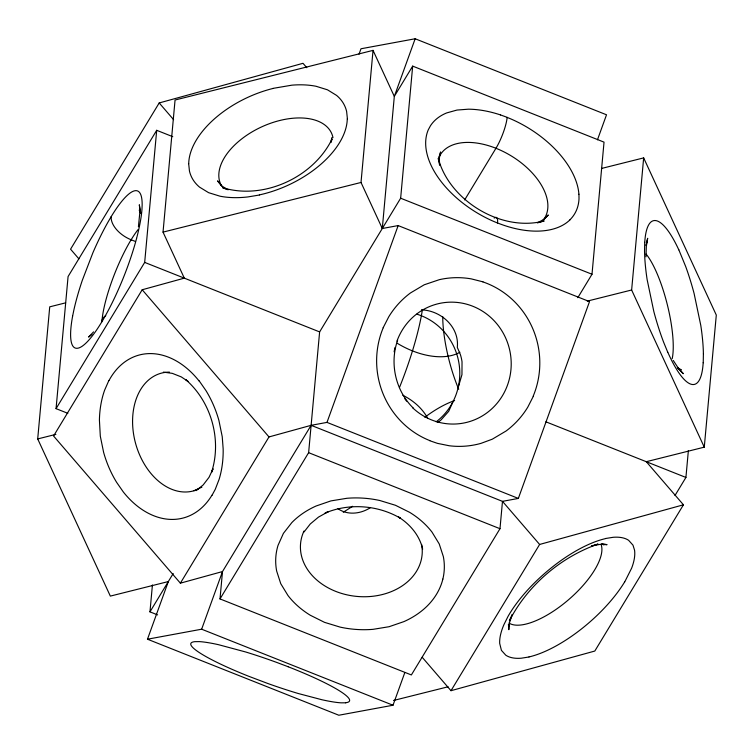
<?xml version="1.0" encoding="UTF-8"?>
<svg xmlns="http://www.w3.org/2000/svg" width="754" height="754" viewBox="0 0 754 754"><rect width="100%" height="100%" fill="white"/><g stroke="black" fill="none" stroke-linecap="round" stroke-linejoin="round"><path stroke-width="1.13" d="M645.999 256.822L646.319 246.445L647.677 238.292L646.527 242.298M644.698 242.307L644.538 251.186A86.587 22.29 75.9 0 0 647.139 279.64L653.822 311.496A86.644 22.3 75.9 0 0 663.586 342.099L667.742 352.259M703.237 362.759L703.397 353.88M404.804 672.606L393.013 705.235L338.838 715.235L147.482 639.213L168.331 581.56L110.338 596.103L37.7 438.932L49.726 306.84L65.636 302.844M67.841 413.324L56.06 408.649L68.077 276.548L156.7 130.31L172.77 136.691M56.06 408.649L144.683 262.401L156.7 130.31M163.034 232.119L175.06 100.018L373.041 50.377L394.314 96.408L382.297 228.5L398.159 225.578L589.515 301.609L518.347 498.422L502.484 501.353L311.119 425.322L268.999 436.934L180.376 583.172L53.562 436.001L142.195 289.762L184.315 278.151L163.034 232.119L361.015 182.468L373.041 50.377M157.624 614.887L149.971 611.852L152.421 584.963M601.588 168.444L643.662 157.897L716.3 315.068L704.274 447.16L646.291 461.702L683.435 504.812L539.619 544.454L502.484 501.353L499.987 528.705L411.364 674.953L220.008 598.921L222.496 571.56L311.119 425.322L326.991 422.391L518.347 498.422M220.008 598.921L308.631 452.673L319.621 331.911L400.647 198.217L412.674 66.116L604.029 142.148L592.003 274.249L577.8 297.698M704.274 447.16L631.635 289.998L643.662 157.897M675 495.482L685.923 477.452L688.374 450.562M138.416 226.794L139.999 210.668L139.33 204.777L140.583 212.411M72.629 316.067L73.835 310.186A86.267 19.236 -68.3 0 1 82.28 280.394L92.893 252.769A86.163 19.218 -68.3 0 1 108.095 221.921L111.187 216.634A84.439 18.831 -68.3 0 1 142.148 205.201L141.978 209.263A85.815 19.133 -68.3 0 1 136.578 238.405M330.855 142.072L331.911 137.539M397.641 340.129C389.422 363.39 395.548 390.732 413.22 408.018M453.314 401.053L448.696 411.326L441.024 419.959A30.603 17.502 -24.9 0 1 437.838 422.428M331.072 142.223L332.08 138.981C313.485 177.284 263.636 200.366 222.637 187.689L226.916 189.518M438.705 158.067L440.609 151.959L439.318 158.265L439.62 165.192L438.253 158.406C449.478 200.752 501.476 232.298 544.152 220.95L537.366 222.911L543.775 219.395L548.29 214.975L542.616 220.894A61.017 35.824 31.2 0 0 511.928 156.332A61.017 35.824 31.2 0 0 439.224 156.832M359.027 54.203L360.987 48.765L415.162 38.765L606.518 114.787L597.47 139.81M147.482 639.213L201.648 629.204L222.496 571.56L180.376 583.172M415.162 38.765L394.314 96.408L412.674 66.116M326.991 422.391L398.159 225.578M645.782 245.286L647.441 241.223M458.112 387.782L461.957 374.663L462.032 361.826A30.603 21.696 74.5 0 0 460.326 354.437L457.31 347.396C459.459 326.934 441.033 310.573 421.486 309.837M213.033 468.931L211.506 472.419C221.996 440.195 211.488 402.108 185.955 379.837L188.283 381.496M383.155 327.745L388.734 316.831A86.635 83.637 79.5 0 1 410.459 292.957L424.248 284.776L439.375 279.659A86.635 83.637 79.5 0 1 471.241 278.876L482.937 281.836M533.342 396.265L527.772 407.179A86.522 83.524 79.5 0 1 506.057 431.015L492.268 439.196L481.014 443.352A85.824 82.855 79.5 0 1 449.224 445.755L437.414 443.352L429.78 440.722M212.93 469.092L209.009 477.348L203.146 484.973L196.078 490.628M108.859 380.516L104.627 390.148A86.635 61.338 74.6 0 0 99.415 420.044L100.31 436.198L103.618 452.362A86.635 61.338 74.6 0 0 116.634 482.362L123.373 492.042A84.41 59.764 74.6 0 0 211.931 495.246M212.006 495.331L215.258 489.337L219.103 479.374A85.824 60.763 74.6 0 0 223.156 448.884L222.242 436.726L218.933 420.553A86.522 61.253 74.6 0 0 205.946 390.581L199.207 380.902M624.736 581.899L631.635 568.158A85.824 33.694 -40.8 0 0 634.548 550.156L632.983 545.151L628.638 540.326A86.522 33.968 -40.8 0 0 613.2 537.291L605.471 538.516M306.793 67.7L303.004 63.308L159.198 102.949L70.565 249.188L78.906 258.867M149.971 611.852L173.194 573.53M464.652 199.942L495.962 148.274A23.468 5.231 -68.3 0 0 507.15 117.341L500.496 114.919M422.193 657.271L450.996 690.692L539.619 544.454M683.435 504.812L594.802 651.051L450.996 690.692M304.041 531.966L310.28 523.964L318.48 517.112L328.254 511.674L325.087 513.069C349.159 502.927 377.801 505.01 400.317 518.168L398.564 516.98M93.553 331.883L88.595 337.085L91.969 334.512M352.636 506.283L343.268 512.258M370.516 507.583C360.959 513.879 347.66 515.595 337.962 508.677M193.919 490.769L201.902 487.141M37.7 438.932L55.89 434.37M587.291 301.11L631.635 289.998M393.475 700.485L448.093 686.79M272.844 88.406L291.921 85.164A86.107 49.321 -24.8 0 1 316.058 86.276L327.481 89.811L336.538 95.381A86.587 49.594 -24.8 0 1 346.623 111.469L347.406 118.802M528.969 656.988L521.231 658.214A86.635 34.015 -40.8 0 1 505.774 655.188L501.429 650.363L499.695 643.445A86.635 34.015 -40.8 0 1 503.898 624.708L507.989 616.47A84.41 33.138 -40.8 0 1 605.377 538.648M259.357 195.022L247.887 196.935A86.644 49.623 -24.8 0 1 220.017 196.2L208.604 192.675L199.537 187.124A86.587 49.594 -24.8 0 1 189.452 171.017L188.67 163.684M345.671 702.813L341.091 702.832A86.522 11.696 19.9 0 1 321.826 699.721L298.461 693.567A85.824 11.602 19.9 0 1 267.811 683.492L248.575 676.225A84.41 11.414 19.9 0 1 194.871 641.663L199.405 641.616A86.635 11.715 19.9 0 1 218.669 644.727L245.71 651.993A86.635 11.715 19.9 0 1 276.567 662.37L288.141 666.734M163.382 372.118L172.336 373.362L181.262 376.896L186.983 380.704M601.965 543.549L607.074 544.69L600.043 544.379L591.598 545.924L598.082 544.058C560.533 557.215 527.63 585.406 509.374 620.806L512.202 614.623L509.516 622.71L508.827 629.684L508.45 624.453M678.11 368.706L681.305 369.903L677.29 367.509L683.331 373.701L678.421 368.32L673.275 360.459M601.89 544.039L603.869 544.822M400.647 198.217L592.003 274.249M111.187 216.634A23.468 13.779 31.2 0 0 131.111 239.763L135.258 241.412M144.683 262.401L319.621 331.911M545.896 421.816L685.923 477.452M308.631 452.673L499.987 528.705M201.648 629.204L393.013 705.235M228.094 189.838L222.326 186.304L217.548 180.875L221.657 186.087A61.017 34.948 -24.8 0 1 263.646 125.993A61.017 34.948 -24.8 0 1 332.985 137.662M398.602 517.056C410.176 524.388 419.676 535.576 422.664 549.176M159.198 102.949L173.599 119.66M142.195 289.762L268.999 436.934M140.555 212.006L139.264 210.102L140.762 213.505M508.413 624.416L509.516 626.442L508.997 624.387M361.015 182.468L382.297 228.5M678.779 249.687L685.688 266.53A86.107 22.168 75.9 0 1 694.114 293.551L700.796 325.436A86.587 22.29 75.9 0 1 703.397 353.871M578.949 194.212L579.006 198.839A85.815 50.377 31.2 0 1 569.864 219.885M459.893 352.25A61.017 35.824 31.2 0 1 397.085 343.183M422.428 309.536A111.092 24.769 -68.3 0 1 399.45 387.565M458.715 389.243A61.017 15.711 75.9 0 1 442.739 316.623M416.839 314.164A61.017 58.906 79.5 0 1 458.79 362.212A61.017 58.906 79.5 0 1 436.17 421.835M426.434 416.085A61.017 23.958 -40.8 0 1 454.615 400.591M424.926 417.386A60.603 23.732 -40.7 0 1 426.472 416.246M402.825 395.266A61.017 47.493 5.2 0 1 427.612 418.121M102.035 320.167A61.017 13.61 -68.3 0 1 131.111 239.763M131.111 239.81A60.961 13.591 -68.3 0 1 138.095 229.555M646.093 254.089A61.017 15.711 75.9 0 1 667.281 304.522A61.017 15.711 75.9 0 1 672.191 358.706M600.966 544.199A61.017 23.958 -40.8 0 1 568.431 599.835A61.017 23.958 -40.8 0 1 508.959 623.03M396.953 341.147A61.017 58.906 79.5 0 1 479.563 309.451A61.017 58.906 79.5 0 1 500.665 398.517A61.017 58.906 79.5 0 1 412.768 407.886M406.623 401.156A61.017 58.906 79.5 0 1 404.775 398.678M394.135 351.854A61.017 58.906 79.5 0 1 395.049 347.434M198.048 489.233A61.017 43.204 74.6 0 1 134.975 441.071A61.017 43.204 74.6 0 1 169.462 372.127M421.618 544.397A61.017 47.493 5.2 0 1 355.294 596.254A61.017 47.493 5.2 0 1 303.975 531.061M188.717 163.675A84.391 48.341 -24.8 0 1 272.835 88.501M347.264 118.849A84.373 48.331 -24.8 0 1 259.376 194.909M703.19 362.646A84.373 21.715 75.9 0 1 667.752 352.156M644.755 242.383A84.373 21.715 75.9 0 1 678.798 249.828M429.827 440.609A84.41 81.489 79.5 0 1 383.211 327.773M482.89 281.892A84.41 81.489 79.5 0 1 533.191 396.17M288.113 666.743A84.363 11.404 19.9 0 1 345.502 702.747M624.651 581.918A84.41 33.138 -40.8 0 1 528.997 656.941M108.944 380.61A84.363 59.726 74.6 0 1 199.122 381.024M507.14 117.398A84.439 49.566 31.2 0 1 578.912 194.202M569.911 219.914A84.316 49.491 31.2 0 1 497.536 222.958M494.19 218.085A23.459 5.231 -68.3 0 1 497.536 223.005A84.429 49.557 31.2 0 1 431.967 167.171A85.174 50 31.2 0 1 426.387 135.909A82.016 48.143 31.2 0 1 428.338 129.697L430.459 125.786A86.267 50.641 31.2 0 1 446.726 112.912L456.99 110.056L468.385 109.189A86.163 50.575 31.2 0 1 500.505 114.928M136.597 238.387A84.316 18.803 -68.3 0 1 101.573 322.25A84.429 18.831 -68.3 0 1 72.61 345.662A85.174 18.991 -68.3 0 1 71.394 323.843A82.016 18.284 -68.3 0 1 72.629 316.067M101.573 322.297A23.459 13.77 31.2 0 1 105.767 315.653M442.852 579.11C440.185 590.052 433.861 599.901 425.642 607.517A86.05 66.965 5.2 0 1 403.937 621.607L389.073 626.715L373.06 629.336A86.597 67.389 5.2 0 1 340.139 627.111L324.531 622.352L310.318 615.264A86.587 67.389 5.2 0 1 287.99 595.537L280.752 583.681L276.661 571.042A86.54 67.351 5.2 0 1 278.028 545.387L283.41 533.38L291.836 522.588A86.54 67.351 5.2 0 1 316.067 506.019L330.921 500.901L346.925 498.281A86.587 67.389 5.2 0 1 379.865 500.524L395.473 505.284L409.676 512.362A86.597 67.389 5.2 0 1 431.995 532.088L439.233 543.945L443.343 556.584A86.05 66.965 5.2 0 1 442.852 579.11"/></g></svg>
